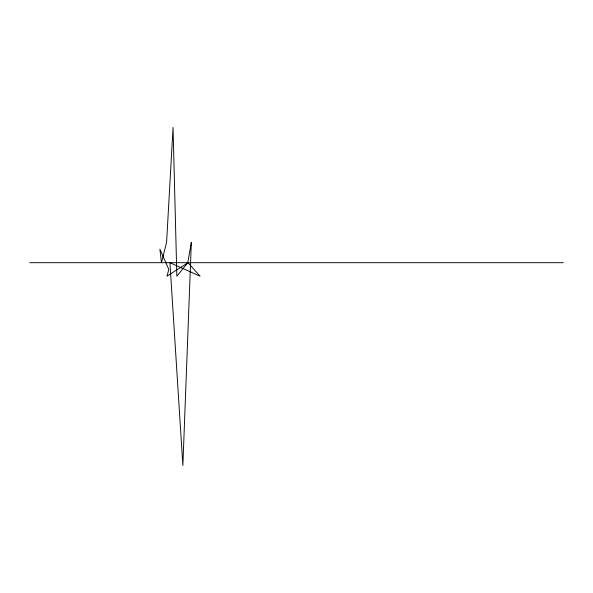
<?xml version="1.0" encoding="UTF-8"?>
<svg xmlns="http://www.w3.org/2000/svg" width="593" height="593" viewBox="0 0 593 593"><rect width="100%" height="100%" fill="white"/><g stroke="black" fill="none" stroke-linecap="round" stroke-linejoin="round"><path stroke-width="0.89" d="M29.65 262.692L563.35 262.692M191.339 242.404L182.866 465.542L169.932 262.692L200.108 276.212L187.996 262.692L166.959 276.212L168.82 269.452L159.902 249.171L161.466 262.692L166.589 242.404L173.052 127.458L176.847 276.212L187.766 262.692L191.339 242.404"/></g></svg>
